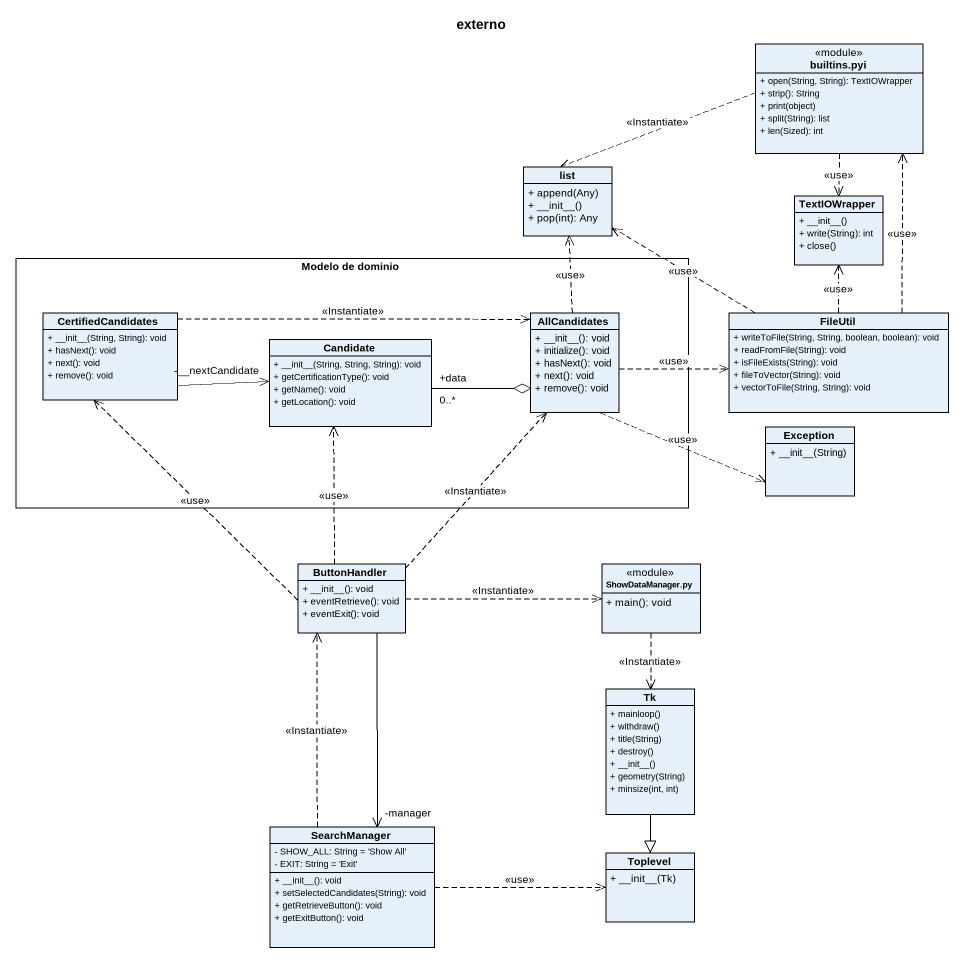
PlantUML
@startuml
title externo
hide circle
hide empty members
skinparam classAttributeIconSize 0
class "builtins.pyi" as builtins_pyi <<module>> {
  + open(String, String): TextIOWrapper
  + strip(): String
  + print(object)
  + split(String): list
  + len(Sized): int
}
class list {
  + append(Any)
  + ~__init~__()
  + pop(int): Any
}
class TextIOWrapper {
  + ~__init~__()
  + write(String): int
  + close()
}
rectangle "Modelo de dominio" as Modelo_de_dominio {
  class CertifiedCandidates {
    + ~__init~__(String, String): void
    + hasNext(): void
    + next(): void
    + remove(): void
  }
  class AllCandidates {
    + ~__init~__(): void
    + initialize(): void
    + hasNext(): void
    + next(): void
    + remove(): void
  }
  class Candidate {
    + ~__init~__(String, String, String): void
    + getCertificationType(): void
    + getName(): void
    + getLocation(): void
  }
}
class FileUtil {
  + writeToFile(String, String, boolean, boolean): void
  + readFromFile(String): void
  + isFileExists(String): void
  + fileToVector(String): void
  + vectorToFile(String, String): void
}
class "Exception" as Exception_ {
  + ~__init~__(String)
}
class ButtonHandler {
  + ~__init~__(): void
  + eventRetrieve(): void
  + eventExit(): void
}
class "ShowDataManager.py" as ShowDataManager_py <<module>> {
  + main(): void
}
class Tk {
  + mainloop()
  + withdraw()
  + title(String)
  + destroy()
  + ~__init~__()
  + geometry(String)
  + minsize(int, int)
}
class SearchManager {
  - SHOW_ALL: String = 'Show All'
  - EXIT: String = 'Exit'
  + ~__init~__(): void
  + setSelectedCandidates(String): void
  + getRetrieveButton(): void
  + getExitButton(): void
}
class Toplevel {
  + ~__init~__(Tk)
}
builtins_pyi .left.> list : <<Instantiate>>
builtins_pyi ..> TextIOWrapper : <<use>>
CertifiedCandidates .right.> AllCandidates : <<Instantiate>>
CertifiedCandidates -right-> "-__nextCandidate" Candidate
AllCandidates .up.> list : <<use>>
AllCandidates .right.> FileUtil : <<use>>
AllCandidates .right.> Exception_ : <<use>>
FileUtil .up.> builtins_pyi : <<use>>
FileUtil .left.> list : <<use>>
FileUtil .up.> TextIOWrapper : <<use>>
Candidate "+data\n0..*" -right-o AllCandidates
ButtonHandler .up.> CertifiedCandidates : <<use>>
ButtonHandler .up.> AllCandidates : <<Instantiate>>
ButtonHandler .up.> Candidate : <<use>>
ButtonHandler .right.> ShowDataManager_py : <<Instantiate>>
ButtonHandler --> "-manager" SearchManager
ShowDataManager_py ..> Tk : <<Instantiate>>
Tk --|> Toplevel
SearchManager .up.> ButtonHandler : <<Instantiate>>
SearchManager .right.> Toplevel : <<use>>
@enduml
